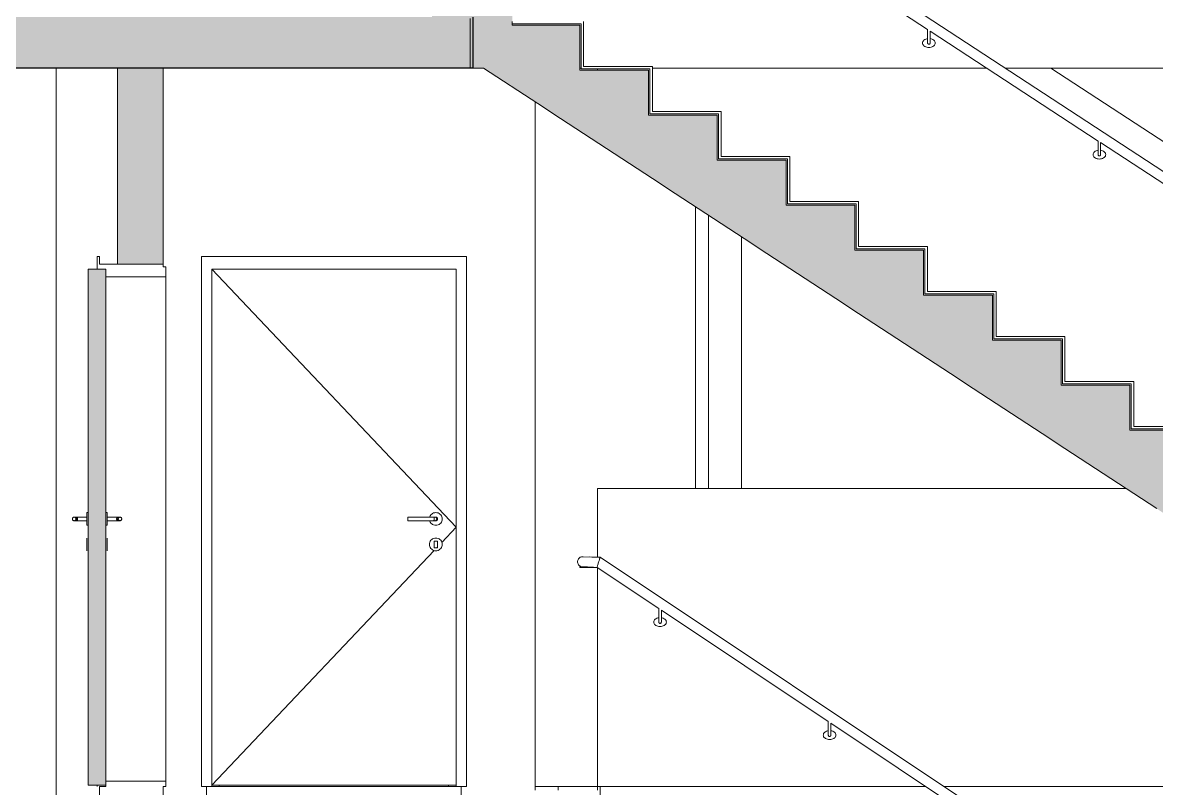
# Model space of a CAD drawing. Header units: metres. Extents: x -0.3 to 19.2, y -7 to 21.5.
# Drawn here: x 6.283 to 10.734, y -0.157 to 2.848 of the extents above; entities that cross this region are included whole.
import ezdxf

# ---------------------------------------------------------------- set-up
doc = ezdxf.new("R2010")
doc.units = ezdxf.units.M
doc.header["$MEASUREMENT"] = 0
for name, color, linetype in [('C_Schnitt C RB_1_120 Wand Innen tragend', 7, 'Continuous'), ('C_Schnitt C RB_1_210 Decke', 7, 'Continuous'), ('C_Schnitt C RB_1_270 Deckendurchbruchsymbol', 7, 'Continuous'), ('C_Schnitt C RB_1_410 Treppe', 7, 'Continuous'), ('C_Schnitt C RB_1_430 Aufzug', 7, 'Continuous'), ('C_Schnitt C RB_1_450 Absturzsicherung', 7, 'Continuous')]:
    doc.layers.add(name, color=color, linetype=linetype)

msp = doc.modelspace()

# ---------------------------------------------------------------- hatches: boundary and pattern name
at = {"layer": 'C_Schnitt C RB_1_120 Wand Innen tragend', "linetype": 'Continuous', "lineweight": 0, "true_color": 0x000000}
msp.add_hatch(color=18, dxfattribs=at).paths.add_polyline_path([(6.835, 1.9), (6.835, 2.67), (6.655, 2.67), (6.655, 1.9)])
at = {"layer": 'C_Schnitt C RB_1_120 Wand Innen tragend', "linetype": 'Continuous', "lineweight": 0, "true_color": 0x3f3f3f}
msp.add_hatch(color=250, dxfattribs=at).paths.add_polyline_path([(6.54, -0.145), (6.61, -0.145), (6.61, 1.88), (6.54, 1.88)])
at = {"layer": 'C_Schnitt C RB_1_210 Decke', "linetype": 'Continuous', "lineweight": 0, "true_color": 0x000000}
msp.add_hatch(color=18, dxfattribs=at).paths.add_polyline_path([(0.1594, 2.87), (0.1594, 2.67), (8.04, 2.67), (8.04, 2.865), (7.89, 2.865), (7.89, 2.87)])
at = {"layer": 'C_Schnitt C RB_1_410 Treppe', "linetype": 'Continuous', "lineweight": 0, "true_color": 0x000000}
msp.add_hatch(color=18, dxfattribs=at).paths.add_polyline_path([(7.89, 3.015), (7.89, 2.865), (8.04, 2.865), (8.04, 2.67), (8.092, 2.67), (12.952, -0.51), (13.115, -0.51), (13.115, -0.305), (13.255, -0.305), (13.255, -0.165), (12.79, -0.165), (12.79, 0.0117), (12.52, 0.0117), (12.52, 0.1883), (12.25, 0.1883), (12.25, 0.365), (11.98, 0.365), (11.98, 0.5417), (11.71, 0.5417), (11.71, 0.7183), (11.44, 0.7183), (11.44, 0.895), (11.17, 0.895), (11.17, 1.0717), (10.9, 1.0717), (10.9, 1.2483), (10.63, 1.2483), (10.63, 1.425), (10.36, 1.425), (10.36, 1.6017), (10.09, 1.6017), (10.09, 1.7783), (9.82, 1.7783), (9.82, 1.955), (9.55, 1.955), (9.55, 2.1317), (9.28, 2.1317), (9.28, 2.3083), (9.01, 2.3083), (9.01, 2.485), (8.74, 2.485), (8.74, 2.6617), (8.47, 2.6617), (8.47, 2.8383), (8.205, 2.8383), (8.205, 3.015)])

# ---------------------------------------------------------------- linework, layer by layer
at = {"layer": 'C_Schnitt C RB_1_120 Wand Innen tragend', "color": 7, "linetype": 'Continuous', "lineweight": 18, "ltscale": 1000}
for p, q in [((6.415, -0.31), (6.415, 2.67)), ((6.655, 2.67), (6.655, 1.9)), ((6.835, 2.67), (6.835, 1.9)), ((8.295, -0.165), (8.295, 2.5372)), ((8.925, 2.1249), (8.925, 1.02)), ((6.835, 1.9), (6.655, 1.9)), ((7.005, -0.31), (7.005, -0.15)), ((8.005, -0.31), (8.005, -0.15))]:
    msp.add_line(p, q, dxfattribs=at)
at = {"layer": 'C_Schnitt C RB_1_120 Wand Innen tragend', "color": 8, "linetype": 'Continuous', "lineweight": 13, "ltscale": 1000}
for p, q in [((6.585, 1.93), (6.575, 1.93)), ((6.585, 1.93), (6.585, 1.9)), ((6.61, 1.88), (6.575, 1.88)), ((6.61, 1.88), (6.61, 1.85)), ((6.835, 1.9), (6.835, 1.89)), ((6.845, 1.89), (6.835, 1.89)), ((6.845, 1.89), (6.845, 1.85)), ((6.845, 1.85), (6.61, 1.85))]:
    msp.add_line(p, q, dxfattribs=at)
at = {"layer": 'C_Schnitt C RB_1_120 Wand Innen tragend', "color": 7, "linetype": 'Continuous', "lineweight": 13, "ltscale": 1000}
for p, q in [((6.985, -0.15), (6.985, 1.93)), ((6.985, 1.93), (8.025, 1.93)), ((8.025, 1.93), (8.025, -0.15)), ((6.54, 1.88), (6.54, -0.145)), ((6.575, 1.88), (6.54, 1.88)), ((7.025, -0.145), (7.025, 1.88)), ((7.025, 1.88), (7.985, 1.88)), ((7.025, 1.88), (7.985, 0.8675)), ((7.985, 1.88), (7.985, -0.145)), ((6.61, 1.85), (6.61, -0.145)), ((6.845, -0.15), (6.845, 1.85)), ((6.4781, 0.9012), (6.478, 0.9)), ((6.478, 0.9), (6.4781, 0.8988)), ((6.4784, 0.9024), (6.4781, 0.9012)), ((6.4781, 0.8988), (6.4784, 0.8976)), ((6.4789, 0.9035), (6.4784, 0.9024)), ((6.4784, 0.8976), (6.4789, 0.8965)), ((6.4796, 0.9045), (6.4789, 0.9035)), ((6.4789, 0.8965), (6.4796, 0.8955)), ((6.4805, 0.9054), (6.4796, 0.9045)), ((6.4796, 0.8955), (6.4805, 0.8946)), ((6.4815, 0.9061), (6.4805, 0.9054)), ((6.4805, 0.8946), (6.4815, 0.8939)), ((6.4826, 0.9066), (6.4815, 0.9061)), ((6.4815, 0.8939), (6.4826, 0.8934)), ((6.4838, 0.9069), (6.4826, 0.9066)), ((6.4826, 0.8934), (6.4838, 0.8931)), ((6.485, 0.907), (6.4838, 0.9069)), ((6.4838, 0.8931), (6.485, 0.893)), ((6.4862, 0.9069), (6.485, 0.907)), ((6.4875, 0.907), (6.485, 0.907)), ((6.485, 0.893), (6.4862, 0.8931)), ((6.4875, 0.893), (6.485, 0.893)), ((6.4874, 0.9066), (6.4862, 0.9069)), ((6.4862, 0.8931), (6.4874, 0.8934)), ((6.4885, 0.9061), (6.4874, 0.9066)), ((6.4874, 0.8934), (6.4885, 0.8939)), ((6.4945, 0.907), (6.4875, 0.907)), ((6.4945, 0.893), (6.4875, 0.893)), ((6.4895, 0.9054), (6.4885, 0.9061)), ((6.4885, 0.8939), (6.4895, 0.8946)), ((6.4904, 0.9045), (6.4895, 0.9054)), ((6.4895, 0.8946), (6.4904, 0.8955)), ((6.4911, 0.9035), (6.4904, 0.9045)), ((6.4904, 0.8955), (6.4911, 0.8965)), ((6.4916, 0.9054), (6.4907, 0.9061)), ((6.4907, 0.8939), (6.4916, 0.8946)), ((6.4916, 0.9024), (6.4911, 0.9035)), ((6.4911, 0.8965), (6.4916, 0.8976)), ((6.4924, 0.9045), (6.4916, 0.9054)), ((6.4919, 0.9012), (6.4916, 0.9024)), ((6.4916, 0.8976), (6.4919, 0.8988)), ((6.4916, 0.8946), (6.4924, 0.8955)), ((6.492, 0.9), (6.4919, 0.9012)), ((6.4919, 0.8988), (6.492, 0.9)), ((6.493, 0.9035), (6.4924, 0.9045)), ((6.4924, 0.8955), (6.493, 0.8965)), ((6.4934, 0.9024), (6.493, 0.9035)), ((6.493, 0.8965), (6.4934, 0.8976)), ((6.4937, 0.9012), (6.4934, 0.9024)), ((6.4934, 0.8976), (6.4937, 0.8988)), ((6.4938, 0.9), (6.4937, 0.9012)), ((6.4937, 0.8988), (6.4938, 0.9)), ((6.504, 0.907), (6.4945, 0.907)), ((6.504, 0.893), (6.4945, 0.893)), ((6.4968, 0.9054), (6.4963, 0.9061)), ((6.4963, 0.8939), (6.4968, 0.8946)), ((6.4973, 0.9045), (6.4968, 0.9054)), ((6.4968, 0.8946), (6.4973, 0.8955)), ((6.4976, 0.9035), (6.4973, 0.9045)), ((6.4973, 0.8955), (6.4976, 0.8965)), ((6.4979, 0.9024), (6.4976, 0.9035)), ((6.4976, 0.8965), (6.4979, 0.8976)), ((6.4981, 0.9012), (6.4979, 0.9024)), ((6.4979, 0.8976), (6.4981, 0.8988)), ((6.4981, 0.9), (6.4981, 0.9012)), ((6.4981, 0.8988), (6.4981, 0.9)), ((6.535, 0.907), (6.504, 0.907)), ((6.535, 0.893), (6.504, 0.893)), ((6.535, 0.9246), (6.535, 0.925)), ((6.54, 0.925), (6.535, 0.925)), ((6.535, 0.9235), (6.535, 0.9246)), ((6.535, 0.9217), (6.535, 0.9235)), ((6.535, 0.9192), (6.535, 0.9217)), ((6.535, 0.9161), (6.535, 0.9192)), ((6.535, 0.9125), (6.535, 0.9161)), ((6.535, 0.9086), (6.535, 0.9125)), ((6.535, 0.9043), (6.535, 0.9086)), ((6.535, 0.9), (6.535, 0.9043)), ((6.535, 0.8957), (6.535, 0.9)), ((6.535, 0.8914), (6.535, 0.8957)), ((6.535, 0.8875), (6.535, 0.8914)), ((6.61, 0.925), (6.615, 0.925)), ((6.615, 0.9246), (6.615, 0.925)), ((6.615, 0.9235), (6.615, 0.9246)), ((6.615, 0.9217), (6.615, 0.9235)), ((6.615, 0.9192), (6.615, 0.9217)), ((6.615, 0.9161), (6.615, 0.9192)), ((6.615, 0.9125), (6.615, 0.9161)), ((6.615, 0.9086), (6.615, 0.9125)), ((6.615, 0.9043), (6.615, 0.9086)), ((6.615, 0.907), (6.646, 0.907)), ((6.615, 0.9), (6.615, 0.9043)), ((6.615, 0.8957), (6.615, 0.9)), ((6.615, 0.8914), (6.615, 0.8957)), ((6.615, 0.893), (6.646, 0.893)), ((6.615, 0.8875), (6.615, 0.8914)), ((6.646, 0.907), (6.6555, 0.907)), ((6.646, 0.893), (6.6555, 0.893)), ((6.6519, 0.9012), (6.6521, 0.9024)), ((6.6519, 0.9), (6.6519, 0.9012)), ((6.6519, 0.8988), (6.6519, 0.9)), ((6.6521, 0.8976), (6.6519, 0.8988)), ((6.6521, 0.9024), (6.6524, 0.9035)), ((6.6524, 0.8965), (6.6521, 0.8976)), ((6.6524, 0.9035), (6.6527, 0.9045)), ((6.6527, 0.8955), (6.6524, 0.8965)), ((6.6527, 0.9045), (6.6532, 0.9054)), ((6.6532, 0.8946), (6.6527, 0.8955)), ((6.6532, 0.9054), (6.6537, 0.9061)), ((6.6537, 0.8939), (6.6532, 0.8946)), ((6.6555, 0.907), (6.6625, 0.907)), ((6.6555, 0.893), (6.6625, 0.893)), ((6.6562, 0.9), (6.6563, 0.9012)), ((6.6563, 0.8988), (6.6562, 0.9)), ((6.6563, 0.9012), (6.6566, 0.9024)), ((6.6566, 0.8976), (6.6563, 0.8988)), ((6.6566, 0.9024), (6.657, 0.9035)), ((6.657, 0.8965), (6.6566, 0.8976)), ((6.657, 0.9035), (6.6576, 0.9045)), ((6.6576, 0.8955), (6.657, 0.8965)), ((6.6576, 0.9045), (6.6584, 0.9054)), ((6.6584, 0.8946), (6.6576, 0.8955)), ((6.658, 0.9), (6.6581, 0.9012)), ((6.6581, 0.8988), (6.658, 0.9)), ((6.6581, 0.9012), (6.6584, 0.9024)), ((6.6584, 0.8976), (6.6581, 0.8988)), ((6.6584, 0.9054), (6.6593, 0.9061)), ((6.6584, 0.9024), (6.6589, 0.9035)), ((6.6589, 0.8965), (6.6584, 0.8976)), ((6.6593, 0.8939), (6.6584, 0.8946)), ((6.6589, 0.9035), (6.6596, 0.9045)), ((6.6596, 0.8955), (6.6589, 0.8965)), ((6.6596, 0.9045), (6.6605, 0.9054)), ((6.6605, 0.8946), (6.6596, 0.8955)), ((6.6605, 0.9054), (6.6615, 0.9061)), ((6.6615, 0.8939), (6.6605, 0.8946)), ((6.6615, 0.9061), (6.6626, 0.9066)), ((6.6626, 0.8934), (6.6615, 0.8939)), ((6.6625, 0.907), (6.665, 0.907)), ((6.6625, 0.893), (6.665, 0.893)), ((6.6626, 0.9066), (6.6638, 0.9069)), ((6.6638, 0.8931), (6.6626, 0.8934)), ((6.6638, 0.9069), (6.665, 0.907)), ((6.665, 0.893), (6.6638, 0.8931)), ((6.665, 0.907), (6.6662, 0.9069)), ((6.6662, 0.8931), (6.665, 0.893)), ((6.6662, 0.9069), (6.6674, 0.9066)), ((6.6674, 0.8934), (6.6662, 0.8931)), ((6.6674, 0.9066), (6.6685, 0.9061)), ((6.6685, 0.8939), (6.6674, 0.8934)), ((6.6685, 0.9061), (6.6695, 0.9054)), ((6.6695, 0.8946), (6.6685, 0.8939)), ((6.6695, 0.9054), (6.6704, 0.9045)), ((6.6704, 0.8955), (6.6695, 0.8946)), ((6.6704, 0.9045), (6.6711, 0.9035)), ((6.6711, 0.8965), (6.6704, 0.8955)), ((6.6711, 0.9035), (6.6716, 0.9024)), ((6.6716, 0.8976), (6.6711, 0.8965)), ((6.6716, 0.9024), (6.6719, 0.9012)), ((6.6719, 0.8988), (6.6716, 0.8976)), ((6.6719, 0.9012), (6.672, 0.9)), ((6.672, 0.9), (6.6719, 0.8988)), ((7.795, 0.907), (7.795, 0.9069)), ((7.886, 0.907), (7.795, 0.907)), ((7.795, 0.9069), (7.795, 0.9066)), ((7.795, 0.9066), (7.795, 0.9061)), ((7.795, 0.9061), (7.795, 0.9054)), ((7.795, 0.9054), (7.795, 0.9045)), ((7.795, 0.9045), (7.795, 0.9035)), ((7.795, 0.9035), (7.795, 0.9024)), ((7.795, 0.9024), (7.795, 0.9012)), ((7.795, 0.9012), (7.795, 0.9)), ((7.795, 0.9), (7.795, 0.8988)), ((7.795, 0.8988), (7.795, 0.8976)), ((7.795, 0.8976), (7.795, 0.8965)), ((7.795, 0.8965), (7.795, 0.8955)), ((7.795, 0.8955), (7.795, 0.8946)), ((7.795, 0.8946), (7.795, 0.8939)), ((7.795, 0.8939), (7.795, 0.8934)), ((7.795, 0.8934), (7.795, 0.8931)), ((7.795, 0.8931), (7.795, 0.893)), ((7.886, 0.893), (7.795, 0.893)), ((7.8811, 0.907), (7.8815, 0.9086)), ((7.8815, 0.8914), (7.8811, 0.893)), ((7.8815, 0.9086), (7.8833, 0.9125)), ((7.8833, 0.8875), (7.8815, 0.8914)), ((7.8833, 0.9125), (7.8858, 0.9161)), ((7.8858, 0.9161), (7.8889, 0.9192)), ((7.8955, 0.907), (7.886, 0.907)), ((7.8955, 0.893), (7.886, 0.893)), ((7.8889, 0.9192), (7.8925, 0.9217)), ((7.8925, 0.9217), (7.8964, 0.9235)), ((7.9025, 0.907), (7.8955, 0.907)), ((7.9025, 0.893), (7.8955, 0.893)), ((7.8964, 0.9235), (7.9007, 0.9246)), ((7.8973, 0.9061), (7.8978, 0.9054)), ((7.8978, 0.8946), (7.8973, 0.8939)), ((7.8978, 0.9054), (7.8983, 0.9045)), ((7.8983, 0.8955), (7.8978, 0.8946)), ((7.8983, 0.9045), (7.8986, 0.9035)), ((7.8986, 0.8965), (7.8983, 0.8955)), ((7.8986, 0.9035), (7.8989, 0.9024)), ((7.8989, 0.8976), (7.8986, 0.8965)), ((7.8989, 0.9024), (7.8991, 0.9012)), ((7.8991, 0.8988), (7.8989, 0.8976)), ((7.8991, 0.9012), (7.8991, 0.9)), ((7.8991, 0.9), (7.8991, 0.8988)), ((7.9007, 0.9246), (7.905, 0.925)), ((7.905, 0.907), (7.9025, 0.907)), ((7.905, 0.893), (7.9025, 0.893)), ((7.905, 0.925), (7.9093, 0.9246)), ((7.905, 0.907), (7.9062, 0.9069)), ((7.9062, 0.8931), (7.905, 0.893)), ((7.9056, 0.9061), (7.9065, 0.9054)), ((7.9065, 0.8946), (7.9056, 0.8939)), ((7.9062, 0.9069), (7.9074, 0.9066)), ((7.9074, 0.8934), (7.9062, 0.8931)), ((7.9065, 0.9054), (7.9073, 0.9045)), ((7.9073, 0.8955), (7.9065, 0.8946)), ((7.9073, 0.9045), (7.9079, 0.9035)), ((7.9079, 0.8965), (7.9073, 0.8955)), ((7.9074, 0.9066), (7.9085, 0.9061)), ((7.9085, 0.8939), (7.9074, 0.8934)), ((7.9079, 0.9035), (7.9084, 0.9024)), ((7.9084, 0.8976), (7.9079, 0.8965)), ((7.9084, 0.9024), (7.9086, 0.9012)), ((7.9086, 0.8988), (7.9084, 0.8976)), ((7.9085, 0.9061), (7.9095, 0.9054)), ((7.9095, 0.8946), (7.9085, 0.8939)), ((7.9086, 0.9012), (7.9087, 0.9)), ((7.9087, 0.9), (7.9086, 0.8988)), ((7.9093, 0.9246), (7.9136, 0.9235)), ((7.9095, 0.9054), (7.9104, 0.9045)), ((7.9104, 0.8955), (7.9095, 0.8946)), ((7.9104, 0.9045), (7.9111, 0.9035)), ((7.9111, 0.8965), (7.9104, 0.8955)), ((7.9111, 0.9035), (7.9116, 0.9024)), ((7.9116, 0.8976), (7.9111, 0.8965)), ((7.9116, 0.9024), (7.9119, 0.9012)), ((7.9119, 0.8988), (7.9116, 0.8976)), ((7.9119, 0.9012), (7.912, 0.9)), ((7.912, 0.9), (7.9119, 0.8988)), ((7.9136, 0.9235), (7.9175, 0.9217)), ((7.9175, 0.9217), (7.9211, 0.9192)), ((7.9211, 0.9192), (7.9242, 0.9161)), ((7.9242, 0.9161), (7.9267, 0.9125)), ((7.9267, 0.9125), (7.9285, 0.9086)), ((7.9285, 0.8914), (7.9267, 0.8875)), ((7.9285, 0.9086), (7.9296, 0.9043)), ((7.9296, 0.8957), (7.9285, 0.8914)), ((7.9296, 0.9043), (7.93, 0.9)), ((7.93, 0.9), (7.9296, 0.8957)), ((6.535, 0.8839), (6.535, 0.8875)), ((6.535, 0.8808), (6.535, 0.8839)), ((6.535, 0.8783), (6.535, 0.8808)), ((6.535, 0.8765), (6.535, 0.8783)), ((6.535, 0.8754), (6.535, 0.8765)), ((6.535, 0.875), (6.535, 0.8754)), ((6.54, 0.875), (6.535, 0.875)), ((6.61, 0.875), (6.615, 0.875)), ((6.615, 0.8839), (6.615, 0.8875)), ((6.615, 0.8808), (6.615, 0.8839)), ((6.615, 0.8783), (6.615, 0.8808)), ((6.615, 0.8765), (6.615, 0.8783)), ((6.615, 0.8754), (6.615, 0.8765)), ((6.615, 0.875), (6.615, 0.8754)), ((7.8858, 0.8839), (7.8833, 0.8875)), ((7.8889, 0.8808), (7.8858, 0.8839)), ((7.8925, 0.8783), (7.8889, 0.8808)), ((7.8964, 0.8765), (7.8925, 0.8783)), ((7.9007, 0.8754), (7.8964, 0.8765)), ((7.905, 0.875), (7.9007, 0.8754)), ((7.9093, 0.8754), (7.905, 0.875)), ((7.9136, 0.8765), (7.9093, 0.8754)), ((7.9175, 0.8783), (7.9136, 0.8765)), ((7.9211, 0.8808), (7.9175, 0.8783)), ((7.9242, 0.8839), (7.9211, 0.8808)), ((7.9267, 0.8875), (7.9242, 0.8839)), ((7.9286, 0.808), (7.985, 0.8675)), ((6.535, 0.8246), (6.535, 0.825)), ((6.535, 0.8235), (6.535, 0.8246)), ((6.535, 0.8217), (6.535, 0.8235)), ((6.535, 0.8192), (6.535, 0.8217)), ((6.535, 0.8161), (6.535, 0.8192)), ((6.535, 0.8125), (6.535, 0.8161)), ((6.535, 0.8086), (6.535, 0.8125)), ((6.535, 0.8043), (6.535, 0.8086)), ((6.535, 0.8), (6.535, 0.8043)), ((6.615, 0.8246), (6.615, 0.825)), ((6.615, 0.8235), (6.615, 0.8246)), ((6.615, 0.8217), (6.615, 0.8235)), ((6.615, 0.8192), (6.615, 0.8217)), ((6.615, 0.8161), (6.615, 0.8192)), ((6.615, 0.8125), (6.615, 0.8161)), ((6.615, 0.8086), (6.615, 0.8125)), ((6.615, 0.8043), (6.615, 0.8086)), ((6.615, 0.8), (6.615, 0.8043)), ((7.88, 0.8), (7.8804, 0.8043)), ((7.8804, 0.8043), (7.8815, 0.8086)), ((7.8815, 0.8086), (7.8833, 0.8125)), ((7.8833, 0.8125), (7.8858, 0.8161)), ((7.8858, 0.8161), (7.8889, 0.8192)), ((7.8889, 0.8192), (7.8925, 0.8217)), ((7.8925, 0.8217), (7.8964, 0.8235)), ((7.8964, 0.8235), (7.9007, 0.8246)), ((7.911, 0.813), (7.899, 0.813)), ((7.899, 0.813), (7.899, 0.787)), ((7.9007, 0.8246), (7.905, 0.825)), ((7.905, 0.825), (7.9093, 0.8246)), ((7.9093, 0.8246), (7.9136, 0.8235)), ((7.911, 0.787), (7.911, 0.813)), ((7.9136, 0.8235), (7.9175, 0.8217)), ((7.9175, 0.8217), (7.9211, 0.8192)), ((7.9211, 0.8192), (7.9242, 0.8161)), ((7.9242, 0.8161), (7.9267, 0.8125)), ((7.9267, 0.8125), (7.9285, 0.8086)), ((7.9285, 0.8086), (7.9296, 0.8043)), ((7.9296, 0.8043), (7.93, 0.8)), ((6.535, 0.7957), (6.535, 0.8)), ((6.535, 0.7914), (6.535, 0.7957)), ((6.535, 0.7875), (6.535, 0.7914)), ((6.535, 0.7839), (6.535, 0.7875)), ((6.535, 0.7808), (6.535, 0.7839)), ((6.535, 0.7783), (6.535, 0.7808)), ((6.535, 0.7765), (6.535, 0.7783)), ((6.535, 0.7754), (6.535, 0.7765)), ((6.535, 0.775), (6.535, 0.7754)), ((6.615, 0.7957), (6.615, 0.8)), ((6.615, 0.7914), (6.615, 0.7957)), ((6.615, 0.7875), (6.615, 0.7914)), ((6.615, 0.7839), (6.615, 0.7875)), ((6.615, 0.7808), (6.615, 0.7839)), ((6.615, 0.7783), (6.615, 0.7808)), ((6.615, 0.7765), (6.615, 0.7783)), ((6.615, 0.7754), (6.615, 0.7765)), ((6.615, 0.775), (6.615, 0.7754)), ((7.025, -0.145), (7.8983, 0.776)), ((7.8804, 0.7957), (7.88, 0.8)), ((7.8815, 0.7914), (7.8804, 0.7957)), ((7.8833, 0.7875), (7.8815, 0.7914)), ((7.8858, 0.7839), (7.8833, 0.7875)), ((7.8889, 0.7808), (7.8858, 0.7839)), ((7.8925, 0.7783), (7.8889, 0.7808)), ((7.8964, 0.7765), (7.8925, 0.7783)), ((7.9007, 0.7754), (7.8964, 0.7765)), ((7.899, 0.787), (7.911, 0.787)), ((7.905, 0.775), (7.9007, 0.7754)), ((7.9093, 0.7754), (7.905, 0.775)), ((7.9087, 0.787), (7.911, 0.7895)), ((7.9136, 0.7765), (7.9093, 0.7754)), ((7.9175, 0.7783), (7.9136, 0.7765)), ((7.9211, 0.7808), (7.9175, 0.7783)), ((7.9242, 0.7839), (7.9211, 0.7808)), ((7.9267, 0.7875), (7.9242, 0.7839)), ((7.9285, 0.7914), (7.9267, 0.7875)), ((7.9296, 0.7957), (7.9285, 0.7914)), ((7.93, 0.8), (7.9296, 0.7957)), ((6.61, -0.13), (6.61, -0.15)), ((6.845, -0.13), (6.845, -0.15)), ((6.61, -0.145), (6.54, -0.145)), ((6.575, -0.15), (6.575, -0.145)), ((6.585, -0.15), (6.585, -0.31)), ((6.61, -0.15), (6.585, -0.15)), ((6.61, -0.15), (6.61, -0.145)), ((6.835, -0.15), (6.835, -0.31)), ((6.845, -0.15), (6.835, -0.15)), ((7.015, -0.15), (6.985, -0.15)), ((7.025, -0.15), (7.015, -0.15)), ((7.985, -0.145), (7.025, -0.145)), ((7.025, -0.145), (7.025, -0.15)), ((7.025, -0.15), (7.985, -0.15)), ((7.055, -0.145), (7.055, -0.15)), ((7.955, -0.15), (7.955, -0.145)), ((7.985, -0.15), (7.985, -0.145)), ((7.995, -0.15), (7.985, -0.15)), ((8.025, -0.15), (7.995, -0.15))]:
    msp.add_line(p, q, dxfattribs=at)
at = {"layer": 'C_Schnitt C RB_1_120 Wand Innen tragend', "color": 8, "linetype": 'Continuous', "lineweight": 13, "ltscale": 1000, "flags": 128}
for points in [[(6.575, 1.93), (6.575, 1.9), (6.575, 1.88)], [(6.655, 1.9), (6.61, 1.9), (6.585, 1.9)]]:
    msp.add_lwpolyline(points, dxfattribs=at)
at = {"layer": 'C_Schnitt C RB_1_120 Wand Innen tragend', "color": 7, "linetype": 'Continuous', "lineweight": 13, "ltscale": 1000, "flags": 128}
msp.add_lwpolyline([(6.845, -0.13), (6.83, -0.13), (6.625, -0.13), (6.61, -0.13)], dxfattribs=at)
at = {"layer": 'C_Schnitt C RB_1_210 Decke', "color": 7, "linetype": 'Continuous', "lineweight": 25, "ltscale": 1000}
for p, q in [((8.05, 2.87), (8.05, 2.67)), ((6.655, 2.67), (0.3394, 2.67)), ((6.835, 2.67), (6.655, 2.67)), ((8.04, 2.67), (6.835, 2.67)), ((8.05, 2.67), (8.04, 2.67))]:
    msp.add_line(p, q, dxfattribs=at)
at = {"layer": 'C_Schnitt C RB_1_210 Decke', "color": 7, "linetype": 'Continuous', "lineweight": 13, "ltscale": 1000}
for p, q in [((8.47, 2.67), (8.475, 2.67)), ((10.3188, 2.67), (12.3069, 2.67))]:
    msp.add_line(p, q, dxfattribs=at)
at = {"layer": 'C_Schnitt C RB_1_270 Deckendurchbruchsymbol', "color": 7, "linetype": 'Continuous', "lineweight": 13, "ltscale": 1000}
for p, q in [((8.295, -0.15), (8.385, -0.15)), ((8.54, -0.15), (8.385, -0.15)), ((8.385, -0.165), (8.385, -0.15)), ((9.8279, -0.15), (8.55, -0.15)), ((12.4018, -0.15), (9.9, -0.15))]:
    msp.add_line(p, q, dxfattribs=at)
at = {"layer": 'C_Schnitt C RB_1_410 Treppe', "color": 7, "linetype": 'Continuous', "lineweight": 13, "ltscale": 1000}
for p, q in [((12.805, 0.9267), (8.215, 3.93)), ((9.8356, 2.8218), (9.1761, 3.2533)), ((9.8359, 2.8218), (9.8356, 2.8218)), ((9.8356, 2.8218), (9.8356, 2.8218)), ((9.8356, 2.8218), (9.8356, 2.7986)), ((9.8456, 2.8153), (9.8456, 2.7986)), ((10.505, 2.3838), (9.8456, 2.8153)), ((9.8156, 2.7686), (9.8159, 2.7716)), ((9.8159, 2.7655), (9.8156, 2.7686)), ((9.8159, 2.7716), (9.8171, 2.7745)), ((9.8171, 2.7626), (9.8159, 2.7655)), ((9.8171, 2.7745), (9.8189, 2.7773)), ((9.8189, 2.7598), (9.8171, 2.7626)), ((9.8189, 2.7773), (9.8214, 2.7798)), ((9.8214, 2.7573), (9.8189, 2.7598)), ((9.8214, 2.7798), (9.8245, 2.782)), ((9.8245, 2.782), (9.8281, 2.7837)), ((9.8281, 2.7837), (9.832, 2.785)), ((9.832, 2.785), (9.8356, 2.7857)), ((9.8356, 2.7986), (9.8356, 2.7933)), ((9.8356, 2.7933), (9.8356, 2.7883)), ((9.8356, 2.7883), (9.8356, 2.7836)), ((9.8356, 2.7836), (9.8356, 2.7793)), ((9.8356, 2.7793), (9.8356, 2.7756)), ((9.8356, 2.7756), (9.8356, 2.7726)), ((9.8356, 2.7726), (9.8356, 2.7704)), ((9.8356, 2.7704), (9.8356, 2.769)), ((9.8356, 2.769), (9.8356, 2.7686)), ((9.8356, 2.7677), (9.8356, 2.7686)), ((9.8359, 2.7668), (9.8356, 2.7677)), ((9.8362, 2.7661), (9.8359, 2.7668)), ((9.8367, 2.7653), (9.8362, 2.7661)), ((9.8374, 2.7647), (9.8367, 2.7653)), ((9.8381, 2.7642), (9.8374, 2.7647)), ((9.8389, 2.7639), (9.8381, 2.7642)), ((9.8397, 2.7636), (9.8389, 2.7639)), ((9.8406, 2.7636), (9.8397, 2.7636)), ((9.8414, 2.7636), (9.8406, 2.7636)), ((9.8423, 2.7639), (9.8414, 2.7636)), ((9.8431, 2.7642), (9.8423, 2.7639)), ((9.8438, 2.7647), (9.8431, 2.7642)), ((9.8444, 2.7653), (9.8438, 2.7647)), ((9.8449, 2.7661), (9.8444, 2.7653)), ((9.8453, 2.7668), (9.8449, 2.7661)), ((9.8455, 2.7677), (9.8453, 2.7668)), ((9.8456, 2.7686), (9.8455, 2.7677)), ((9.8456, 2.7986), (9.8456, 2.7933)), ((9.8456, 2.7933), (9.8456, 2.7883)), ((9.8456, 2.7883), (9.8456, 2.7836)), ((9.8456, 2.7857), (9.8491, 2.785)), ((9.8456, 2.7836), (9.8456, 2.7793)), ((9.8456, 2.7793), (9.8456, 2.7756)), ((9.8456, 2.7756), (9.8456, 2.7726)), ((9.8456, 2.7726), (9.8456, 2.7704)), ((9.8456, 2.7704), (9.8456, 2.769)), ((9.8456, 2.769), (9.8456, 2.7686)), ((9.8491, 2.785), (9.8531, 2.7837)), ((9.8531, 2.7837), (9.8566, 2.782)), ((9.8566, 2.782), (9.8597, 2.7798)), ((9.8597, 2.7798), (9.8622, 2.7773)), ((9.8622, 2.7598), (9.8597, 2.7573)), ((9.8622, 2.7773), (9.8641, 2.7745)), ((9.8641, 2.7626), (9.8622, 2.7598)), ((9.8641, 2.7745), (9.8652, 2.7716)), ((9.8652, 2.7655), (9.8641, 2.7626)), ((9.8652, 2.7716), (9.8656, 2.7686)), ((9.8656, 2.7686), (9.8652, 2.7655)), ((9.8245, 2.7551), (9.8214, 2.7573)), ((9.8281, 2.7534), (9.8245, 2.7551)), ((9.832, 2.7521), (9.8281, 2.7534)), ((9.8362, 2.7513), (9.832, 2.7521)), ((9.8406, 2.7511), (9.8362, 2.7513)), ((9.8449, 2.7513), (9.8406, 2.7511)), ((9.8491, 2.7521), (9.8449, 2.7513)), ((9.8531, 2.7534), (9.8491, 2.7521)), ((9.8566, 2.7551), (9.8531, 2.7534)), ((9.8597, 2.7573), (9.8566, 2.7551)), ((10.5051, 2.3838), (10.505, 2.3838)), ((10.505, 2.3838), (10.505, 2.3605)), ((10.505, 2.3605), (10.505, 2.3553)), ((10.5053, 2.3838), (10.5051, 2.3838)), ((10.515, 2.3773), (10.515, 2.3605)), ((11.1744, 1.9458), (10.515, 2.3773)), ((10.515, 2.3605), (10.515, 2.3553)), ((10.485, 2.3305), (10.4854, 2.3336)), ((10.4854, 2.3275), (10.485, 2.3305)), ((10.4854, 2.3336), (10.4865, 2.3365)), ((10.4865, 2.3245), (10.4854, 2.3275)), ((10.4865, 2.3365), (10.4883, 2.3393)), ((10.4883, 2.3218), (10.4865, 2.3245)), ((10.4883, 2.3393), (10.4908, 2.3418)), ((10.4908, 2.3193), (10.4883, 2.3218)), ((10.4908, 2.3418), (10.4939, 2.3439)), ((10.4939, 2.3171), (10.4908, 2.3193)), ((10.4939, 2.3439), (10.4975, 2.3457)), ((10.4975, 2.3154), (10.4939, 2.3171)), ((10.4975, 2.3457), (10.5014, 2.347)), ((10.5014, 2.3141), (10.4975, 2.3154)), ((10.5014, 2.347), (10.505, 2.3476)), ((10.505, 2.3553), (10.505, 2.3503)), ((10.505, 2.3503), (10.505, 2.3455)), ((10.505, 2.3455), (10.505, 2.3412)), ((10.505, 2.3412), (10.505, 2.3376)), ((10.505, 2.3376), (10.505, 2.3346)), ((10.505, 2.3346), (10.505, 2.3323)), ((10.505, 2.3323), (10.505, 2.331)), ((10.505, 2.331), (10.505, 2.3305)), ((10.5051, 2.3297), (10.505, 2.3305)), ((10.5053, 2.3288), (10.5051, 2.3297)), ((10.5057, 2.328), (10.5053, 2.3288)), ((10.5062, 2.3273), (10.5057, 2.328)), ((10.5068, 2.3267), (10.5062, 2.3273)), ((10.5075, 2.3262), (10.5068, 2.3267)), ((10.5083, 2.3258), (10.5075, 2.3262)), ((10.5091, 2.3256), (10.5083, 2.3258)), ((10.51, 2.3255), (10.5091, 2.3256)), ((10.5109, 2.3256), (10.51, 2.3255)), ((10.5117, 2.3258), (10.5109, 2.3256)), ((10.5125, 2.3262), (10.5117, 2.3258)), ((10.5132, 2.3267), (10.5125, 2.3262)), ((10.5138, 2.3273), (10.5132, 2.3267)), ((10.5143, 2.328), (10.5138, 2.3273)), ((10.5147, 2.3288), (10.5143, 2.328)), ((10.5149, 2.3297), (10.5147, 2.3288)), ((10.515, 2.3305), (10.5149, 2.3297)), ((10.515, 2.3553), (10.515, 2.3503)), ((10.515, 2.3503), (10.515, 2.3455)), ((10.515, 2.3476), (10.5186, 2.347)), ((10.515, 2.3455), (10.515, 2.3412)), ((10.515, 2.3412), (10.515, 2.3376)), ((10.515, 2.3376), (10.515, 2.3346)), ((10.515, 2.3346), (10.515, 2.3323)), ((10.515, 2.3323), (10.515, 2.331)), ((10.515, 2.331), (10.515, 2.3305)), ((10.5186, 2.347), (10.5225, 2.3457)), ((10.5225, 2.3154), (10.5186, 2.3141)), ((10.5225, 2.3457), (10.5261, 2.3439)), ((10.5261, 2.3171), (10.5225, 2.3154)), ((10.5261, 2.3439), (10.5292, 2.3418)), ((10.5292, 2.3193), (10.5261, 2.3171)), ((10.5292, 2.3418), (10.5317, 2.3393)), ((10.5317, 2.3218), (10.5292, 2.3193)), ((10.5317, 2.3393), (10.5335, 2.3365)), ((10.5335, 2.3245), (10.5317, 2.3218)), ((10.5335, 2.3365), (10.5346, 2.3336)), ((10.5346, 2.3275), (10.5335, 2.3245)), ((10.5346, 2.3336), (10.535, 2.3305)), ((10.535, 2.3305), (10.5346, 2.3275)), ((10.5057, 2.3133), (10.5014, 2.3141)), ((10.51, 2.313), (10.5057, 2.3133)), ((10.5143, 2.3133), (10.51, 2.313)), ((10.5186, 2.3141), (10.5143, 2.3133)), ((8.4615, 0.7302), (8.4616, 0.7337)), ((8.4621, 0.7268), (8.4615, 0.7302)), ((8.4616, 0.7337), (8.4622, 0.7372)), ((8.4633, 0.7235), (8.4621, 0.7268)), ((8.4622, 0.7372), (8.4634, 0.7404)), ((8.465, 0.7205), (8.4633, 0.7235)), ((8.4634, 0.7404), (8.4651, 0.7434)), ((8.4673, 0.7178), (8.465, 0.7205)), ((8.4651, 0.7434), (8.4674, 0.7461)), ((8.4699, 0.7156), (8.4673, 0.7178)), ((8.4674, 0.7461), (8.4701, 0.7483)), ((8.4729, 0.7138), (8.4699, 0.7156)), ((8.47, 0.7497), (8.47, 0.75)), ((8.473, 0.75), (8.47, 0.75)), ((8.47, 0.7488), (8.47, 0.7497)), ((8.47, 0.7483), (8.47, 0.7488)), ((8.47, 0.7147), (8.47, 0.7155)), ((8.47, 0.7127), (8.47, 0.7147)), ((8.47, 0.7112), (8.47, 0.7127)), ((8.4701, 0.7483), (8.4731, 0.7501)), ((8.4762, 0.7126), (8.4729, 0.7138)), ((8.5379, 0.71), (8.4729, 0.7138)), ((8.4731, 0.7501), (8.4764, 0.7512)), ((8.4796, 0.712), (8.4762, 0.7126)), ((8.5235, 0.7108), (8.4762, 0.7126)), ((8.4762, 0.7126), (8.49, 0.71)), ((8.4764, 0.7512), (8.4798, 0.7518)), ((8.4798, 0.7518), (8.4833, 0.7518)), ((8.5496, 0.7488), (8.4833, 0.7518)), ((8.5499, 0.7497), (8.508, 0.7507)), ((8.55, 0.75), (8.5372, 0.75)), ((8.5383, 0.7112), (8.5387, 0.7127)), ((8.5387, 0.7127), (8.5393, 0.7147)), ((8.5393, 0.7147), (8.5401, 0.7171)), ((8.5401, 0.7171), (8.5409, 0.72)), ((8.5409, 0.72), (8.5419, 0.7232)), ((8.5419, 0.7232), (8.5429, 0.7265)), ((8.5429, 0.7265), (8.5439, 0.73)), ((8.5439, 0.73), (8.545, 0.7335)), ((8.545, 0.7335), (8.546, 0.7368)), ((8.546, 0.7368), (8.547, 0.74)), ((8.547, 0.74), (8.5478, 0.7429)), ((8.5478, 0.7429), (8.5486, 0.7453)), ((8.5486, 0.7453), (8.5492, 0.7473)), ((8.5492, 0.7473), (8.5496, 0.7488)), ((8.5496, 0.7488), (8.5499, 0.7497)), ((8.5499, 0.7497), (8.55, 0.75)), ((13.68, -2.67), (8.55, 0.75)), ((8.47, 0.7103), (8.47, 0.7112)), ((8.47, 0.71), (8.47, 0.7103)), ((8.5379, 0.71), (8.47, 0.71)), ((8.5002, 0.7117), (8.4796, 0.712)), ((8.4796, 0.712), (8.4932, 0.7103)), ((8.4814, 0.7116), (8.4863, 0.7104)), ((8.5379, 0.71), (8.538, 0.7103)), ((8.7803, 0.5484), (8.5379, 0.71)), ((8.538, 0.7103), (8.5383, 0.7112)), ((8.7806, 0.5484), (8.7803, 0.5484)), ((8.7803, 0.5484), (8.7803, 0.5484)), ((8.7803, 0.5484), (8.7803, 0.5251)), ((8.7903, 0.5418), (8.7903, 0.5251)), ((9.4459, 0.1047), (8.7903, 0.5418)), ((8.7603, 0.4951), (8.7606, 0.4981)), ((8.7606, 0.492), (8.7603, 0.4951)), ((8.7606, 0.4981), (8.7618, 0.5011)), ((8.7618, 0.4891), (8.7606, 0.492)), ((8.7618, 0.5011), (8.7636, 0.5038)), ((8.7636, 0.5038), (8.7661, 0.5063)), ((8.7661, 0.5063), (8.7692, 0.5085)), ((8.7692, 0.5085), (8.7728, 0.5102)), ((8.7728, 0.5102), (8.7767, 0.5115)), ((8.7767, 0.5115), (8.7803, 0.5122)), ((8.7803, 0.5251), (8.7803, 0.5199)), ((8.7803, 0.5199), (8.7803, 0.5148)), ((8.7803, 0.5148), (8.7803, 0.5101)), ((8.7803, 0.5101), (8.7803, 0.5058)), ((8.7803, 0.5058), (8.7803, 0.5021)), ((8.7803, 0.5021), (8.7803, 0.4991)), ((8.7803, 0.4991), (8.7803, 0.4969)), ((8.7803, 0.4969), (8.7803, 0.4955)), ((8.7803, 0.4955), (8.7803, 0.4951)), ((8.7803, 0.4942), (8.7803, 0.4951)), ((8.7806, 0.4934), (8.7803, 0.4942)), ((8.7809, 0.4926), (8.7806, 0.4934)), ((8.7814, 0.4919), (8.7809, 0.4926)), ((8.782, 0.4913), (8.7814, 0.4919)), ((8.7828, 0.4908), (8.782, 0.4913)), ((8.7835, 0.4904), (8.7828, 0.4908)), ((8.7844, 0.4902), (8.7835, 0.4904)), ((8.7853, 0.4901), (8.7844, 0.4902)), ((8.7861, 0.4902), (8.7853, 0.4901)), ((8.787, 0.4904), (8.7861, 0.4902)), ((8.7878, 0.4908), (8.787, 0.4904)), ((8.7885, 0.4913), (8.7878, 0.4908)), ((8.7891, 0.4919), (8.7885, 0.4913)), ((8.7896, 0.4926), (8.7891, 0.4919)), ((8.79, 0.4934), (8.7896, 0.4926)), ((8.7902, 0.4942), (8.79, 0.4934)), ((8.7903, 0.4951), (8.7902, 0.4942)), ((8.7903, 0.5251), (8.7903, 0.5199)), ((8.7903, 0.5199), (8.7903, 0.5148)), ((8.7903, 0.5148), (8.7903, 0.5101)), ((8.7903, 0.5122), (8.7938, 0.5115)), ((8.7903, 0.5101), (8.7903, 0.5058)), ((8.7903, 0.5058), (8.7903, 0.5021)), ((8.7903, 0.5021), (8.7903, 0.4991)), ((8.7903, 0.4991), (8.7903, 0.4969)), ((8.7903, 0.4969), (8.7903, 0.4955)), ((8.7903, 0.4955), (8.7903, 0.4951)), ((8.7938, 0.5115), (8.7978, 0.5102)), ((8.7978, 0.5102), (8.8013, 0.5085)), ((8.8013, 0.5085), (8.8044, 0.5063)), ((8.8044, 0.5063), (8.8069, 0.5038)), ((8.8069, 0.5038), (8.8088, 0.5011)), ((8.8088, 0.5011), (8.8099, 0.4981)), ((8.8099, 0.492), (8.8088, 0.4891)), ((8.8099, 0.4981), (8.8103, 0.4951)), ((8.8103, 0.4951), (8.8099, 0.492)), ((8.7636, 0.4863), (8.7618, 0.4891)), ((8.7661, 0.4838), (8.7636, 0.4863)), ((8.7692, 0.4817), (8.7661, 0.4838)), ((8.7728, 0.4799), (8.7692, 0.4817)), ((8.7767, 0.4786), (8.7728, 0.4799)), ((8.7809, 0.4779), (8.7767, 0.4786)), ((8.7853, 0.4776), (8.7809, 0.4779)), ((8.7896, 0.4779), (8.7853, 0.4776)), ((8.7938, 0.4786), (8.7896, 0.4779)), ((8.7978, 0.4799), (8.7938, 0.4786)), ((8.8013, 0.4817), (8.7978, 0.4799)), ((8.8044, 0.4838), (8.8013, 0.4817)), ((8.8069, 0.4863), (8.8044, 0.4838)), ((8.8088, 0.4891), (8.8069, 0.4863)), ((9.446, 0.1047), (9.4459, 0.1047)), ((9.4459, 0.1047), (9.4459, 0.0813)), ((9.4462, 0.1047), (9.446, 0.1047)), ((9.4559, 0.098), (9.4559, 0.0813)), ((10.1115, -0.3391), (9.4559, 0.098)), ((9.4259, 0.0513), (9.4263, 0.0544)), ((9.4263, 0.0483), (9.4259, 0.0513)), ((9.4263, 0.0544), (9.4274, 0.0573)), ((9.4274, 0.0453), (9.4263, 0.0483)), ((9.4274, 0.0573), (9.4292, 0.0601)), ((9.4292, 0.0426), (9.4274, 0.0453)), ((9.4292, 0.0601), (9.4317, 0.0626)), ((9.4317, 0.0626), (9.4348, 0.0647)), ((9.4348, 0.0647), (9.4384, 0.0665)), ((9.4384, 0.0665), (9.4423, 0.0678)), ((9.4423, 0.0678), (9.4459, 0.0684)), ((9.4459, 0.0813), (9.4459, 0.0761)), ((9.4459, 0.0761), (9.4459, 0.0711)), ((9.4459, 0.0711), (9.4459, 0.0663)), ((9.4459, 0.0663), (9.4459, 0.062)), ((9.4459, 0.062), (9.4459, 0.0583)), ((9.4459, 0.0583), (9.4459, 0.0553)), ((9.4459, 0.0553), (9.4459, 0.0531)), ((9.4459, 0.0531), (9.4459, 0.0518)), ((9.4459, 0.0518), (9.4459, 0.0513)), ((9.446, 0.0505), (9.4459, 0.0513)), ((9.4462, 0.0496), (9.446, 0.0505)), ((9.4466, 0.0488), (9.4462, 0.0496)), ((9.4471, 0.0481), (9.4466, 0.0488)), ((9.4477, 0.0475), (9.4471, 0.0481)), ((9.4484, 0.047), (9.4477, 0.0475)), ((9.4492, 0.0466), (9.4484, 0.047)), ((9.45, 0.0464), (9.4492, 0.0466)), ((9.4509, 0.0463), (9.45, 0.0464)), ((9.4518, 0.0464), (9.4509, 0.0463)), ((9.4526, 0.0466), (9.4518, 0.0464)), ((9.4534, 0.047), (9.4526, 0.0466)), ((9.4541, 0.0475), (9.4534, 0.047)), ((9.4547, 0.0481), (9.4541, 0.0475)), ((9.4552, 0.0488), (9.4547, 0.0481)), ((9.4556, 0.0496), (9.4552, 0.0488)), ((9.4558, 0.0505), (9.4556, 0.0496)), ((9.4559, 0.0513), (9.4558, 0.0505)), ((9.4559, 0.0813), (9.4559, 0.0761)), ((9.4559, 0.0761), (9.4559, 0.0711)), ((9.4559, 0.0711), (9.4559, 0.0663)), ((9.4559, 0.0684), (9.4594, 0.0678)), ((9.4559, 0.0663), (9.4559, 0.062)), ((9.4559, 0.062), (9.4559, 0.0583)), ((9.4559, 0.0583), (9.4559, 0.0553)), ((9.4559, 0.0553), (9.4559, 0.0531)), ((9.4559, 0.0531), (9.4559, 0.0518)), ((9.4559, 0.0518), (9.4559, 0.0513)), ((9.4594, 0.0678), (9.4634, 0.0665)), ((9.4634, 0.0665), (9.467, 0.0647)), ((9.467, 0.0647), (9.47, 0.0626)), ((9.47, 0.0626), (9.4725, 0.0601)), ((9.4725, 0.0601), (9.4744, 0.0573)), ((9.4744, 0.0453), (9.4725, 0.0426)), ((9.4744, 0.0573), (9.4755, 0.0544)), ((9.4755, 0.0483), (9.4744, 0.0453)), ((9.4755, 0.0544), (9.4759, 0.0513)), ((9.4759, 0.0513), (9.4755, 0.0483)), ((9.4317, 0.0401), (9.4292, 0.0426)), ((9.4348, 0.0379), (9.4317, 0.0401)), ((9.4384, 0.0362), (9.4348, 0.0379)), ((9.4423, 0.0349), (9.4384, 0.0362)), ((9.4466, 0.0341), (9.4423, 0.0349)), ((9.4509, 0.0338), (9.4466, 0.0341)), ((9.4552, 0.0341), (9.4509, 0.0338)), ((9.4594, 0.0349), (9.4552, 0.0341)), ((9.4634, 0.0362), (9.4594, 0.0349)), ((9.467, 0.0379), (9.4634, 0.0362)), ((9.47, 0.0401), (9.467, 0.0379)), ((9.4725, 0.0426), (9.47, 0.0401))]:
    msp.add_line(p, q, dxfattribs=at)
at = {"layer": 'C_Schnitt C RB_1_410 Treppe', "color": 7, "linetype": 'Continuous', "lineweight": 18, "ltscale": 1000}
for p, q in [((8.04, 2.865), (8.04, 2.67)), ((8.205, 2.8533), (8.205, 2.8433)), ((8.485, 2.8533), (8.485, 2.8433)), ((8.205, 2.8433), (8.205, 2.8383)), ((8.475, 2.8433), (8.205, 2.8433)), ((8.47, 2.8383), (8.205, 2.8383)), ((8.47, 2.8383), (8.47, 2.6617)), ((8.475, 2.8433), (8.475, 2.6767)), ((8.485, 2.8433), (8.485, 2.6767)), ((8.475, 2.6767), (8.475, 2.6667)), ((8.755, 2.6767), (8.485, 2.6767)), ((8.755, 2.6767), (8.755, 2.6667)), ((8.092, 2.67), (8.05, 2.67)), ((8.74, 2.6617), (8.47, 2.6617)), ((8.745, 2.6667), (8.475, 2.6667)), ((8.74, 2.6617), (8.74, 2.485)), ((8.745, 2.6667), (8.745, 2.5)), ((8.755, 2.6667), (8.755, 2.5)), ((8.745, 2.5), (8.745, 2.49)), ((9.025, 2.5), (8.755, 2.5)), ((9.025, 2.5), (9.025, 2.49)), ((9.01, 2.485), (8.74, 2.485)), ((9.015, 2.49), (8.745, 2.49)), ((9.01, 2.485), (9.01, 2.3083)), ((9.015, 2.49), (9.015, 2.3233)), ((9.025, 2.49), (9.025, 2.3233)), ((9.015, 2.3233), (9.015, 2.3133)), ((9.295, 2.3233), (9.025, 2.3233)), ((9.295, 2.3233), (9.295, 2.3133)), ((9.28, 2.3083), (9.01, 2.3083)), ((9.285, 2.3133), (9.015, 2.3133)), ((9.28, 2.3083), (9.28, 2.1317)), ((9.285, 2.3133), (9.285, 2.1467)), ((9.295, 2.3133), (9.295, 2.1467)), ((9.285, 2.1467), (9.285, 2.1367)), ((9.555, 2.1367), (9.285, 2.1367)), ((9.565, 2.1467), (9.295, 2.1467)), ((9.555, 2.1367), (9.555, 1.97)), ((9.565, 2.1467), (9.565, 2.1367)), ((9.565, 2.1367), (9.565, 1.97)), ((9.55, 2.1317), (9.28, 2.1317)), ((9.55, 2.1317), (9.55, 1.955)), ((9.555, 1.97), (9.555, 1.96)), ((9.825, 1.96), (9.555, 1.96)), ((9.835, 1.97), (9.565, 1.97)), ((9.825, 1.96), (9.825, 1.7933)), ((9.835, 1.97), (9.835, 1.96)), ((9.835, 1.96), (9.835, 1.7933)), ((9.82, 1.955), (9.55, 1.955)), ((9.82, 1.955), (9.82, 1.7783)), ((9.825, 1.7933), (9.825, 1.7833)), ((10.095, 1.7833), (9.825, 1.7833)), ((10.105, 1.7933), (9.835, 1.7933)), ((10.095, 1.7833), (10.095, 1.6167)), ((10.105, 1.7933), (10.105, 1.7833)), ((10.105, 1.7833), (10.105, 1.6167)), ((10.09, 1.7783), (9.82, 1.7783)), ((10.09, 1.7783), (10.09, 1.6017)), ((10.095, 1.6167), (10.095, 1.6067)), ((10.365, 1.6067), (10.095, 1.6067)), ((10.375, 1.6167), (10.105, 1.6167)), ((10.365, 1.6067), (10.365, 1.44)), ((10.375, 1.6167), (10.375, 1.6067)), ((10.375, 1.6067), (10.375, 1.44)), ((10.36, 1.6017), (10.09, 1.6017)), ((10.36, 1.6017), (10.36, 1.425)), ((10.63, 1.425), (10.36, 1.425)), ((10.365, 1.44), (10.365, 1.43)), ((10.635, 1.43), (10.365, 1.43)), ((10.645, 1.44), (10.375, 1.44)), ((10.63, 1.425), (10.63, 1.2483)), ((10.635, 1.43), (10.635, 1.2633)), ((10.645, 1.44), (10.645, 1.43)), ((10.645, 1.43), (10.645, 1.2633)), ((10.9, 1.2483), (10.63, 1.2483)), ((10.635, 1.2633), (10.635, 1.2533)), ((10.905, 1.2533), (10.635, 1.2533)), ((10.915, 1.2633), (10.645, 1.2633)), ((8.54, -0.15), (8.54, -0.165)), ((8.55, -0.15), (8.54, -0.15)), ((8.55, -0.15), (8.55, -0.33))]:
    msp.add_line(p, q, dxfattribs=at)
at = {"layer": 'C_Schnitt C RB_1_410 Treppe', "color": 7, "linetype": 'Continuous', "lineweight": 18, "ltscale": 1000, "flags": 128}
msp.add_lwpolyline([(8.092, 2.67), (8.305, 2.5306), (8.395, 2.4717), (8.485, 2.4128), (8.575, 2.354), (8.665, 2.2951), (8.755, 2.2362), (8.845, 2.1773), (8.935, 2.1184), (9.025, 2.0595), (9.115, 2.0006), (9.205, 1.9417), (9.295, 1.8828), (9.385, 1.824), (9.475, 1.7651), (9.565, 1.7062), (9.655, 1.6473), (9.745, 1.5884), (9.835, 1.5295), (9.925, 1.4706), (10.015, 1.4117), (10.105, 1.3528), (10.195, 1.294), (10.285, 1.2351), (10.375, 1.1762), (10.465, 1.1173), (10.555, 1.0584), (10.645, 0.9995), (10.735, 0.9406)], dxfattribs=at)
at = {"layer": 'C_Schnitt C RB_1_430 Aufzug', "color": 7, "linetype": 'Continuous', "lineweight": 18, "ltscale": 1000}
for p, q in [((8.975, 1.02), (8.975, 2.0922)), ((9.105, 2.0072), (9.105, 1.02))]:
    msp.add_line(p, q, dxfattribs=at)
at = {"layer": 'C_Schnitt C RB_1_450 Absturzsicherung', "color": 7, "linetype": 'Continuous', "lineweight": 18, "ltscale": 1000}
for p, q in [((8.54, 2.6667), (8.54, 2.6617)), ((8.755, 2.67), (10.0676, 2.67)), ((10.1407, 2.67), (10.3188, 2.67)), ((12.805, 1.0469), (10.3188, 2.67)), ((8.54, 1.02), (10.6137, 1.02)), ((8.54, 1.02), (8.54, 0.75)), ((8.54, 0.7086), (8.54, -0.15))]:
    msp.add_line(p, q, dxfattribs=at)

doc.saveas('drawing.dxf')
